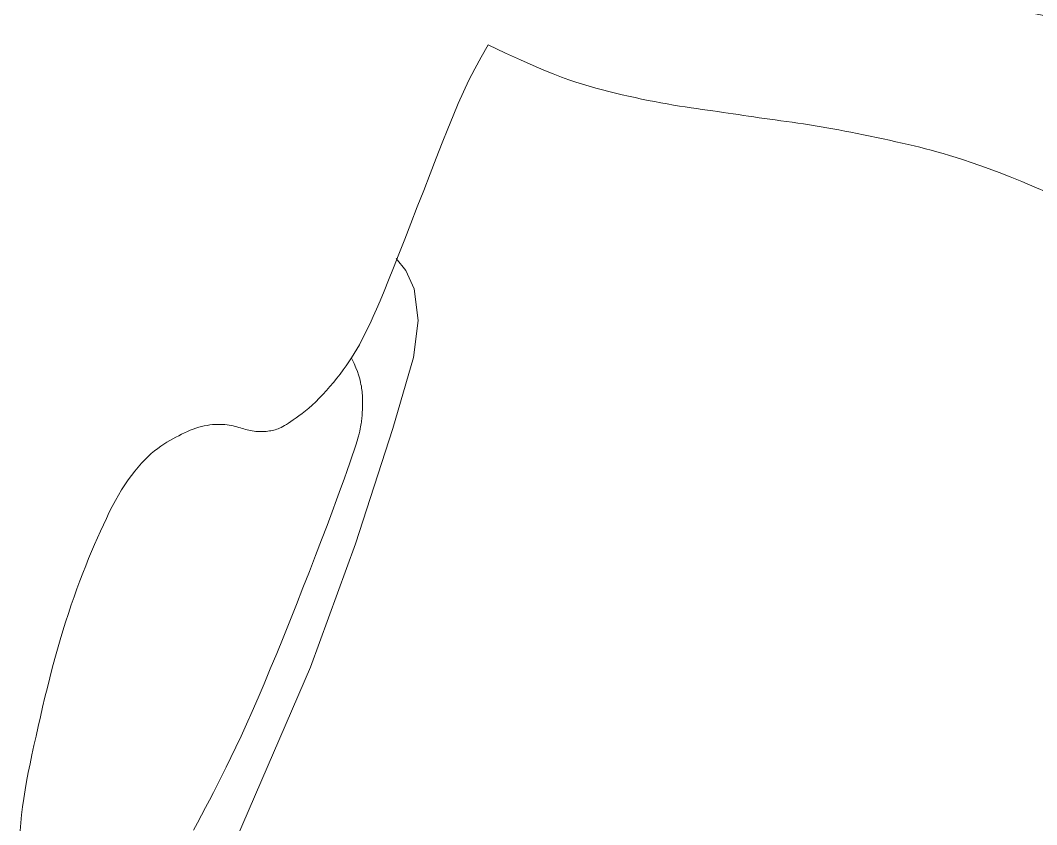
# Model space of a CAD drawing. Header units: millimetres. Extents: x 580 to 1830, y 656 to 1501.
# Drawn here: x 657.78 to 674.58, y 1309.67 to 1322.97 of the extents above; entities that cross this region are included whole.
import ezdxf

# ---------------------------------------------------------------- set-up
doc = ezdxf.new("R2010")
doc.units = ezdxf.units.MM
doc.layers.add('mobiliario', color=253, linetype='Continuous', lineweight=15)

# ---------------------------------------------------------------- blocks, each defined once
blk = doc.blocks.new('bloque nuevo reunion')
at = {"color": 253}
for p, q in [((0.99215, -1.78109, 0), (0.99493, -1.77626, 0)), ((0.99493, -1.77626, 0), (1.0019, -1.77949, 0)), ((0.98962, -1.78576, 0), (0.99215, -1.78109, 0)), ((1.0019, -1.77949, 0), (1.00785, -1.7822, 0)), ((1.00785, -1.7822, 0), (1.01292, -1.78444, 0)), ((1.01292, -1.78444, 0), (1.01726, -1.78629, 0)), ((0.9873, -1.79036, 0), (0.98962, -1.78576, 0)), ((1.01726, -1.78629, 0), (1.021, -1.78782, 0)), ((1.021, -1.78782, 0), (1.02428, -1.78908, 0)), ((1.02428, -1.78908, 0), (1.02723, -1.79015, 0)), ((0.98512, -1.79498, 0), (0.9873, -1.79036, 0)), ((1.02723, -1.79015, 0), (1.03001, -1.7911, 0)), ((1.03001, -1.7911, 0), (1.03273, -1.79197, 0)), ((1.03273, -1.79197, 0), (1.03541, -1.79278, 0)), ((1.03541, -1.79278, 0), (1.03807, -1.79354, 0)), ((0.98302, -1.79971, 0), (0.98512, -1.79498, 0)), ((1.03807, -1.79354, 0), (1.0407, -1.79426, 0)), ((1.0407, -1.79426, 0), (1.04332, -1.79494, 0)), ((1.04332, -1.79494, 0), (1.04593, -1.79558, 0)), ((1.04593, -1.79558, 0), (1.04853, -1.79619, 0)), ((1.04853, -1.79619, 0), (1.05114, -1.79678, 0)), ((1.05114, -1.79678, 0), (1.05375, -1.79734, 0)), ((1.05375, -1.79734, 0), (1.05637, -1.79789, 0)), ((0.98094, -1.80464, 0), (0.98302, -1.79971, 0)), ((1.05637, -1.79789, 0), (1.05897, -1.79842, 0)), ((1.05897, -1.79842, 0), (1.06155, -1.79893, 0)), ((1.06155, -1.79893, 0), (1.06411, -1.79941, 0)), ((1.06411, -1.79941, 0), (1.06662, -1.79986, 0)), ((1.06662, -1.79986, 0), (1.06909, -1.80029, 0)), ((1.06909, -1.80029, 0), (1.0715, -1.8007, 0)), ((1.0715, -1.8007, 0), (1.07385, -1.80107, 0)), ((1.07385, -1.80107, 0), (1.07614, -1.80142, 0)), ((1.07614, -1.80142, 0), (1.07838, -1.80175, 0)), ((0.97882, -1.80986, 0), (0.98094, -1.80464, 0)), ((1.07838, -1.80175, 0), (1.08056, -1.80206, 0)), ((1.08056, -1.80206, 0), (1.08271, -1.80237, 0)), ((1.08271, -1.80237, 0), (1.08482, -1.80266, 0)), ((1.08482, -1.80266, 0), (1.08691, -1.80295, 0)), ((1.08691, -1.80295, 0), (1.08897, -1.80325, 0)), ((1.08897, -1.80325, 0), (1.09102, -1.80354, 0)), ((1.09102, -1.80354, 0), (1.09306, -1.80385, 0)), ((1.09306, -1.80385, 0), (1.09509, -1.80415, 0)), ((1.09509, -1.80415, 0), (1.09714, -1.80446, 0)), ((1.09714, -1.80446, 0), (1.09919, -1.80477, 0)), ((1.09919, -1.80477, 0), (1.10126, -1.80508, 0)), ((1.10126, -1.80508, 0), (1.10336, -1.80538, 0)), ((1.10336, -1.80538, 0), (1.10549, -1.80569, 0)), ((1.10549, -1.80569, 0), (1.10765, -1.80598, 0)), ((1.10765, -1.80598, 0), (1.10985, -1.80628, 0)), ((1.10985, -1.80628, 0), (1.11208, -1.80657, 0)), ((1.11208, -1.80657, 0), (1.11434, -1.80688, 0)), ((1.11434, -1.80688, 0), (1.11661, -1.80718, 0)), ((1.11661, -1.80718, 0), (1.1189, -1.80751, 0)), ((1.1189, -1.80751, 0), (1.12121, -1.80784, 0)), ((1.12121, -1.80784, 0), (1.12352, -1.80819, 0)), ((1.12352, -1.80819, 0), (1.12583, -1.80857, 0)), ((1.12583, -1.80857, 0), (1.12816, -1.80896, 0)), ((1.12816, -1.80896, 0), (1.1305, -1.80938, 0)), ((1.1305, -1.80938, 0), (1.13286, -1.80981, 0)), ((0.97659, -1.81546, 0), (0.97882, -1.80986, 0)), ((1.13286, -1.80981, 0), (1.13525, -1.81026, 0)), ((1.13525, -1.81026, 0), (1.13767, -1.81073, 0)), ((1.13767, -1.81073, 0), (1.14013, -1.81122, 0)), ((1.14013, -1.81122, 0), (1.14264, -1.81172, 0)), ((1.14264, -1.81172, 0), (1.1452, -1.81224, 0)), ((1.1452, -1.81224, 0), (1.14779, -1.81277, 0)), ((1.14779, -1.81277, 0), (1.15039, -1.81331, 0)), ((1.15039, -1.81331, 0), (1.153, -1.81386, 0)), ((0.97422, -1.8215, 0), (0.97659, -1.81546, 0)), ((1.153, -1.81386, 0), (1.15559, -1.81442, 0)), ((1.15559, -1.81442, 0), (1.15813, -1.81498, 0)), ((1.15813, -1.81498, 0), (1.16063, -1.81554, 0)), ((1.16063, -1.81554, 0), (1.16305, -1.81609, 0)), ((1.16305, -1.81609, 0), (1.16539, -1.81665, 0)), ((1.16539, -1.81665, 0), (1.16767, -1.81722, 0)), ((1.16767, -1.81722, 0), (1.16994, -1.8178, 0)), ((0.97173, -1.82788, 0), (0.97422, -1.8215, 0)), ((1.16994, -1.8178, 0), (1.17222, -1.81841, 0)), ((1.17222, -1.81841, 0), (1.17456, -1.81906, 0)), ((1.17456, -1.81906, 0), (1.17698, -1.81976, 0)), ((1.17698, -1.81976, 0), (1.17953, -1.82053, 0)), ((1.17953, -1.82053, 0), (1.18225, -1.82136, 0)), ((1.18225, -1.82136, 0), (1.18515, -1.82229, 0)), ((1.18515, -1.82229, 0), (1.18829, -1.82332, 0)), ((1.18829, -1.82332, 0), (1.19169, -1.82448, 0)), ((1.19169, -1.82448, 0), (1.19538, -1.8258, 0)), ((1.19538, -1.8258, 0), (1.1994, -1.8273, 0)), ((0.96918, -1.83446, 0), (0.97173, -1.82788, 0)), ((1.1994, -1.8273, 0), (1.20378, -1.829, 0)), ((1.20378, -1.829, 0), (1.20855, -1.83093, 0)), ((1.20855, -1.83093, 0), (1.21374, -1.83312, 0)), ((1.21374, -1.83312, 0), (1.21894, -1.83528, 0)), ((0.9666, -1.8411, 0), (0.96918, -1.83446, 0)), ((0.96406, -1.84766, 0), (0.9666, -1.8411, 0)), ((0.96159, -1.85401, 0), (0.96406, -1.84766, 0)), ((0.95924, -1.86001, 0), (0.96159, -1.85401, 0)), ((0.95707, -1.86551, 0), (0.95924, -1.86001, 0)), ((0.95815, -1.86169, 0), (0.96207, -1.86659, 0)), ((0.9551, -1.87043, 0), (0.95707, -1.86551, 0)), ((0.95333, -1.87477, 0), (0.9551, -1.87043, 0)), ((0.96207, -1.86659, 0), (0.96534, -1.8739, 0)), ((0.96534, -1.8739, 0), (0.96692, -1.88651, 0)), ((0.95029, -1.882, 0), (0.95174, -1.87861, 0)), ((0.95174, -1.87861, 0), (0.95333, -1.87477, 0)), ((0.94897, -1.88501, 0), (0.95029, -1.882, 0)), ((0.94775, -1.88768, 0), (0.94897, -1.88501, 0)), ((0.96692, -1.88651, 0), (0.96514, -1.90132, 0)), ((0.94553, -1.89228, 0), (0.94661, -1.89008, 0)), ((0.94661, -1.89008, 0), (0.94775, -1.88768, 0)), ((0.94345, -1.89623, 0), (0.94448, -1.89432, 0)), ((0.94448, -1.89432, 0), (0.94553, -1.89228, 0)), ((0.9414, -1.89976, 0), (0.94243, -1.89803, 0)), ((0.94243, -1.89803, 0), (0.94345, -1.89623, 0)), ((0.93815, -1.90468, 0), (0.93927, -1.90306, 0)), ((0.93927, -1.90306, 0), (0.94035, -1.90143, 0)), ((0.94035, -1.90143, 0), (0.9414, -1.89976, 0)), ((0.94036, -1.90167, 0), (0.9413, -1.90371, 0)), ((0.96514, -1.90132, 0), (0.9568, -1.92973, 0)), ((0.93573, -1.90797, 0), (0.93697, -1.90631, 0)), ((0.93697, -1.90631, 0), (0.93815, -1.90468, 0)), ((0.9413, -1.90371, 0), (0.94206, -1.90548, 0)), ((0.94206, -1.90548, 0), (0.94266, -1.90699, 0)), ((0.94266, -1.90699, 0), (0.94312, -1.9083, 0)), ((0.93308, -1.91131, 0), (0.93443, -1.90964, 0)), ((0.93443, -1.90964, 0), (0.93573, -1.90797, 0)), ((0.94312, -1.9083, 0), (0.94348, -1.90943, 0)), ((0.94348, -1.90943, 0), (0.94374, -1.91042, 0)), ((0.94374, -1.91042, 0), (0.94394, -1.9113, 0)), ((0.92885, -1.91616, 0), (0.93028, -1.91459, 0)), ((0.93028, -1.91459, 0), (0.93169, -1.91297, 0)), ((0.93169, -1.91297, 0), (0.93308, -1.91131, 0)), ((0.94394, -1.9113, 0), (0.94409, -1.91212, 0)), ((0.94409, -1.91212, 0), (0.94423, -1.91289, 0)), ((0.94423, -1.91289, 0), (0.94434, -1.91363, 0)), ((0.94434, -1.91363, 0), (0.94444, -1.91434, 0)), ((0.94444, -1.91434, 0), (0.94452, -1.91503, 0)), ((0.94452, -1.91503, 0), (0.94458, -1.91571, 0)), ((0.92457, -1.9204, 0), (0.92599, -1.91908, 0)), ((0.92599, -1.91908, 0), (0.92742, -1.91766, 0)), ((0.92742, -1.91766, 0), (0.92885, -1.91616, 0)), ((0.94458, -1.91571, 0), (0.94463, -1.91639, 0)), ((0.94463, -1.91639, 0), (0.94467, -1.91705, 0)), ((0.94467, -1.91705, 0), (0.9447, -1.91772, 0)), ((0.9447, -1.91772, 0), (0.94472, -1.9184, 0)), ((0.94472, -1.9184, 0), (0.94472, -1.91908, 0)), ((0.94472, -1.91908, 0), (0.94472, -1.91976, 0)), ((0.92053, -1.92378, 0), (0.92183, -1.92275, 0)), ((0.92183, -1.92275, 0), (0.92319, -1.92162, 0)), ((0.92319, -1.92162, 0), (0.92457, -1.9204, 0)), ((0.94462, -1.92304, 0), (0.94459, -1.92365, 0)), ((0.94465, -1.92241, 0), (0.94462, -1.92304, 0)), ((0.94468, -1.92176, 0), (0.94465, -1.92241, 0)), ((0.9447, -1.9211, 0), (0.94468, -1.92176, 0)), ((0.94472, -1.92043, 0), (0.9447, -1.9211, 0)), ((0.94472, -1.91976, 0), (0.94472, -1.92043, 0)), ((0.91506, -1.9276, 0), (0.91598, -1.92701, 0)), ((0.91598, -1.92701, 0), (0.917, -1.92633, 0)), ((0.917, -1.92633, 0), (0.9181, -1.92556, 0)), ((0.9181, -1.92556, 0), (0.91928, -1.92472, 0)), ((0.91928, -1.92472, 0), (0.92053, -1.92378, 0)), ((0.94426, -1.92719, 0), (0.94417, -1.92781, 0)), ((0.94433, -1.92658, 0), (0.94426, -1.92719, 0)), ((0.9444, -1.92599, 0), (0.94433, -1.92658, 0)), ((0.94446, -1.92541, 0), (0.9444, -1.92599, 0)), ((0.94451, -1.92483, 0), (0.94446, -1.92541, 0)), ((0.94455, -1.92424, 0), (0.94451, -1.92483, 0)), ((0.94459, -1.92365, 0), (0.94455, -1.92424, 0)), ((0.87233, -1.93208, 0), (0.87348, -1.93152, 0)), ((0.87348, -1.93152, 0), (0.87462, -1.93099, 0)), ((0.87462, -1.93099, 0), (0.87576, -1.9305, 0)), ((0.87576, -1.9305, 0), (0.87689, -1.93004, 0)), ((0.87689, -1.93004, 0), (0.87802, -1.92964, 0)), ((0.87802, -1.92964, 0), (0.87915, -1.92928, 0)), ((0.87915, -1.92928, 0), (0.88027, -1.92897, 0)), ((0.88027, -1.92897, 0), (0.88139, -1.92871, 0)), ((0.88139, -1.92871, 0), (0.8825, -1.92851, 0)), ((0.8825, -1.92851, 0), (0.8836, -1.92835, 0)), ((0.8836, -1.92835, 0), (0.88468, -1.92823, 0)), ((0.88468, -1.92823, 0), (0.88573, -1.92815, 0)), ((0.88573, -1.92815, 0), (0.88675, -1.92812, 0)), ((0.88675, -1.92812, 0), (0.88775, -1.92811, 0)), ((0.88775, -1.92811, 0), (0.8887, -1.92815, 0)), ((0.8887, -1.92815, 0), (0.88962, -1.92821, 0)), ((0.88962, -1.92821, 0), (0.89051, -1.92831, 0)), ((0.89051, -1.92831, 0), (0.89136, -1.92843, 0)), ((0.89136, -1.92843, 0), (0.89219, -1.92857, 0)), ((0.89219, -1.92857, 0), (0.89298, -1.92873, 0)), ((0.89298, -1.92873, 0), (0.89374, -1.92891, 0)), ((0.89374, -1.92891, 0), (0.89448, -1.9291, 0)), ((0.89448, -1.9291, 0), (0.89519, -1.92931, 0)), ((0.89519, -1.92931, 0), (0.89589, -1.92952, 0)), ((0.89589, -1.92952, 0), (0.89656, -1.92973, 0)), ((0.89656, -1.92973, 0), (0.89723, -1.92994, 0)), ((0.89723, -1.92994, 0), (0.89789, -1.93014, 0)), ((0.89789, -1.93014, 0), (0.89856, -1.93033, 0)), ((0.89856, -1.93033, 0), (0.89923, -1.9305, 0)), ((0.89923, -1.9305, 0), (0.89991, -1.93064, 0)), ((0.89991, -1.93064, 0), (0.9006, -1.93076, 0)), ((0.9006, -1.93076, 0), (0.90131, -1.93086, 0)), ((0.90131, -1.93086, 0), (0.90203, -1.93093, 0)), ((0.90203, -1.93093, 0), (0.90274, -1.93097, 0)), ((0.90274, -1.93097, 0), (0.90345, -1.93099, 0)), ((0.90345, -1.93099, 0), (0.90416, -1.931, 0)), ((0.90416, -1.931, 0), (0.90485, -1.93099, 0)), ((0.90485, -1.93099, 0), (0.90552, -1.93096, 0)), ((0.90552, -1.93096, 0), (0.90618, -1.93091, 0)), ((0.90618, -1.93091, 0), (0.90681, -1.93085, 0)), ((0.90681, -1.93085, 0), (0.90743, -1.93077, 0)), ((0.90743, -1.93077, 0), (0.90803, -1.93068, 0)), ((0.90803, -1.93068, 0), (0.90862, -1.93056, 0)), ((0.90862, -1.93056, 0), (0.90921, -1.93042, 0)), ((0.90921, -1.93042, 0), (0.90978, -1.93025, 0)), ((0.90978, -1.93025, 0), (0.91036, -1.93007, 0)), ((0.91036, -1.93007, 0), (0.91093, -1.92985, 0)), ((0.91093, -1.92985, 0), (0.91152, -1.9296, 0)), ((0.91152, -1.9296, 0), (0.91213, -1.92931, 0)), ((0.91213, -1.92931, 0), (0.91278, -1.92897, 0)), ((0.91278, -1.92897, 0), (0.91347, -1.92858, 0)), ((0.91347, -1.92858, 0), (0.91423, -1.92812, 0)), ((0.91423, -1.92812, 0), (0.91506, -1.9276, 0)), ((0.9568, -1.92973, 0), (0.94187, -1.97592, 0)), ((0.94358, -1.93088, 0), (0.94331, -1.93195, 0)), ((0.94379, -1.92996, 0), (0.94358, -1.93088, 0)), ((0.94395, -1.92917, 0), (0.94379, -1.92996, 0)), ((0.94407, -1.92846, 0), (0.94395, -1.92917, 0)), ((0.94417, -1.92781, 0), (0.94407, -1.92846, 0)), ((0.86523, -1.93602, 0), (0.86645, -1.93526, 0)), ((0.86645, -1.93526, 0), (0.86765, -1.93456, 0)), ((0.86765, -1.93456, 0), (0.86883, -1.9339, 0)), ((0.86883, -1.9339, 0), (0.87001, -1.93327, 0)), ((0.87001, -1.93327, 0), (0.87117, -1.93266, 0)), ((0.87117, -1.93266, 0), (0.87233, -1.93208, 0)), ((0.94252, -1.93469, 0), (0.94199, -1.93643, 0)), ((0.94296, -1.93321, 0), (0.94252, -1.93469, 0)), ((0.94331, -1.93195, 0), (0.94296, -1.93321, 0)), ((0.8602, -1.93979, 0), (0.86149, -1.93871, 0)), ((0.86149, -1.93871, 0), (0.86276, -1.93773, 0)), ((0.86276, -1.93773, 0), (0.864, -1.93684, 0)), ((0.864, -1.93684, 0), (0.86523, -1.93602, 0)), ((0.94134, -1.93845, 0), (0.94056, -1.94078, 0)), ((0.94199, -1.93643, 0), (0.94134, -1.93845, 0)), ((0.85488, -1.94521, 0), (0.85623, -1.94369, 0)), ((0.85623, -1.94369, 0), (0.85756, -1.94228, 0)), ((0.85756, -1.94228, 0), (0.85889, -1.94098, 0)), ((0.85889, -1.94098, 0), (0.8602, -1.93979, 0)), ((0.93965, -1.94347, 0), (0.93858, -1.94653, 0)), ((0.94056, -1.94078, 0), (0.93965, -1.94347, 0)), ((0.85221, -1.94855, 0), (0.85354, -1.94682, 0)), ((0.85354, -1.94682, 0), (0.85488, -1.94521, 0)), ((0.93858, -1.94653, 0), (0.93735, -1.95, 0)), ((0.84959, -1.9523, 0), (0.85089, -1.95037, 0)), ((0.85089, -1.95037, 0), (0.85221, -1.94855, 0)), ((0.93735, -1.95, 0), (0.93593, -1.95391, 0)), ((0.84705, -1.95644, 0), (0.84831, -1.95432, 0)), ((0.84831, -1.95432, 0), (0.84959, -1.9523, 0)), ((0.93593, -1.95391, 0), (0.93433, -1.95829, 0)), ((0.8446, -1.96094, 0), (0.84582, -1.95865, 0)), ((0.84582, -1.95865, 0), (0.84705, -1.95644, 0)), ((0.93433, -1.95829, 0), (0.93252, -1.96317, 0)), ((0.8422, -1.96575, 0), (0.84339, -1.96331, 0)), ((0.84339, -1.96331, 0), (0.8446, -1.96094, 0)), ((0.93252, -1.96317, 0), (0.9305, -1.96856, 0)), ((0.84101, -1.96827, 0), (0.8422, -1.96575, 0)), ((0.83864, -1.97349, 0), (0.83982, -1.97085, 0)), ((0.83982, -1.97085, 0), (0.84101, -1.96827, 0)), ((0.9305, -1.96856, 0), (0.92829, -1.97439, 0)), ((0.83628, -1.97897, 0), (0.83746, -1.9762, 0)), ((0.83746, -1.9762, 0), (0.83864, -1.97349, 0)), ((0.94187, -1.97592, 0), (0.92395, -2.02533, 0)), ((0.92829, -1.97439, 0), (0.92593, -1.98057, 0)), ((0.83511, -1.98181, 0), (0.83628, -1.97897, 0)), ((0.83394, -1.98472, 0), (0.83511, -1.98181, 0)), ((0.92593, -1.98057, 0), (0.92345, -1.987, 0)), ((0.83161, -1.99076, 0), (0.83277, -1.9877, 0)), ((0.83277, -1.9877, 0), (0.83394, -1.98472, 0)), ((0.92345, -1.987, 0), (0.92088, -1.99361, 0)), ((0.83046, -1.9939, 0), (0.83161, -1.99076, 0)), ((0.82931, -1.99712, 0), (0.83046, -1.9939, 0)), ((0.92088, -1.99361, 0), (0.91825, -2.00028, 0)), ((0.82704, -2.0038, 0), (0.82817, -2.00042, 0)), ((0.82817, -2.00042, 0), (0.82931, -1.99712, 0)), ((0.91825, -2.00028, 0), (0.9156, -2.00695, 0)), ((0.82592, -2.00725, 0), (0.82704, -2.0038, 0)), ((0.82482, -2.01078, 0), (0.82592, -2.00725, 0)), ((0.9156, -2.00695, 0), (0.91296, -2.0135, 0)), ((0.82373, -2.01439, 0), (0.82482, -2.01078, 0)), ((0.82266, -2.01807, 0), (0.82373, -2.01439, 0)), ((0.91296, -2.0135, 0), (0.91036, -2.01987, 0)), ((0.82161, -2.02182, 0), (0.82266, -2.01807, 0)), ((0.91036, -2.01987, 0), (0.90781, -2.02603, 0)), ((0.82059, -2.02565, 0), (0.82161, -2.02182, 0)), ((0.81959, -2.02952, 0), (0.82059, -2.02565, 0)), ((0.92395, -2.02533, 0), (0.89425, -2.09389, 0)), ((0.90781, -2.02603, 0), (0.90532, -2.03194, 0)), ((0.81861, -2.03343, 0), (0.81959, -2.02952, 0)), ((0.90532, -2.03194, 0), (0.90289, -2.03761, 0)), ((0.81765, -2.03736, 0), (0.81861, -2.03343, 0)), ((0.81581, -2.0452, 0), (0.81672, -2.04129, 0)), ((0.81672, -2.04129, 0), (0.81765, -2.03736, 0)), ((0.90289, -2.03761, 0), (0.90054, -2.043, 0)), ((0.81493, -2.04908, 0), (0.81581, -2.0452, 0)), ((0.90054, -2.043, 0), (0.89828, -2.0481, 0)), ((0.81407, -2.0529, 0), (0.81493, -2.04908, 0)), ((0.89828, -2.0481, 0), (0.89611, -2.05288, 0)), ((0.81323, -2.05665, 0), (0.81407, -2.0529, 0)), ((0.89611, -2.05288, 0), (0.89404, -2.05734, 0)), ((0.81243, -2.06034, 0), (0.81323, -2.05665, 0)), ((0.89404, -2.05734, 0), (0.89208, -2.06146, 0)), ((0.81167, -2.06396, 0), (0.81243, -2.06034, 0)), ((0.89208, -2.06146, 0), (0.89021, -2.06528, 0)), ((0.81095, -2.06752, 0), (0.81167, -2.06396, 0)), ((0.89021, -2.06528, 0), (0.88842, -2.06885, 0)), ((0.81029, -2.07101, 0), (0.81095, -2.06752, 0)), ((0.88842, -2.06885, 0), (0.88671, -2.07221, 0)), ((0.80969, -2.07445, 0), (0.81029, -2.07101, 0)), ((0.88671, -2.07221, 0), (0.88505, -2.07542, 0)), ((0.8087, -2.08117, 0), (0.80916, -2.07784, 0)), ((0.80916, -2.07784, 0), (0.80969, -2.07445, 0)), ((0.88505, -2.07542, 0), (0.88343, -2.07851, 0)), ((0.80832, -2.08445, 0), (0.8087, -2.08117, 0)), ((0.88183, -2.08153, 0), (0.88025, -2.08454, 0)), ((0.88343, -2.07851, 0), (0.88183, -2.08153, 0)), ((0.80802, -2.08767, 0), (0.80832, -2.08445, 0)), ((0.88025, -2.08454, 0), (0.87868, -2.08757, 0)), ((0.80779, -2.09082, 0), (0.80802, -2.08767, 0)), ((0.87868, -2.08757, 0), (0.87711, -2.0906, 0))]:
    blk.add_line(p, q, dxfattribs=at)
blk.add_arc((2.20618, 3.13681), 5, 254.11613, 270, dxfattribs=at)

msp = doc.modelspace()

# ---------------------------------------------------------------- block references
at = {"layer": 'mobiliario', "xscale": 41.31619858258412, "yscale": 41.31619858258412, "zscale": 41.31619858258412}
msp.add_blockref('bloque nuevo reunion', (624.408, 1395.955, 0), dxfattribs=at)

doc.saveas('drawing.dxf')
